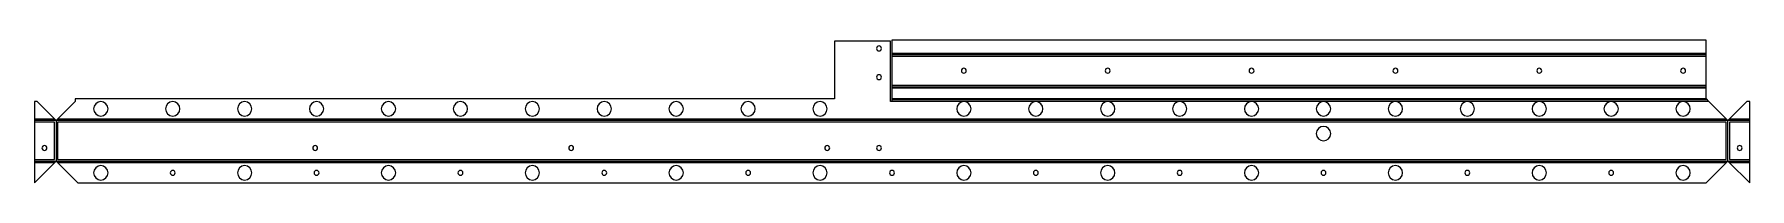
# Model space of a CAD drawing. Header units: millimetres. Extents: x -30 to 1162, y 0 to 99.
import ezdxf

# ---------------------------------------------------------------- set-up
doc = ezdxf.new("R2010")
doc.units = ezdxf.units.MM

msp = doc.modelspace()

# ---------------------------------------------------------------- linework, layer by layer
at = {"layer": 'BEND'}
for p, q in [((565.9, 89.2), (1131.9, 89.2)), ((565.9, 66.9), (1131.9, 66.9)), ((1132.9, 57.7), (565.9, 57.7)), ((-15.2, 43.4), (-30.3, 43.4)), ((-15.2, 43.7), (-15.2, 14.8)), ((1147.1, 43.4), (-15.2, 43.4)), ((1147.1, 14.8), (1147.1, 43.7)), ((1162.2, 43.4), (1147.1, 43.4)), ((-30.3, 15.1), (-15.2, 15.1)), ((-15.2, 15.1), (1147.1, 15.1)), ((1147.1, 15.1), (1162.2, 15.1))]:
    msp.add_line(p, q, dxfattribs=at)
at = {"layer": 'BEND_EXTENT'}
for p, q in [((565.9, 90.3), (1131.9, 90.3)), ((1131.9, 88), (565.9, 88)), ((565.9, 68), (1131.9, 68)), ((1131.9, 65.8), (565.9, 65.8)), ((565.9, 58.8), (1131.9, 58.8)), ((615.9, 56.5), (565.9, 56.5)), ((665.9, 56.5), (615.9, 56.5)), ((715.9, 56.5), (665.9, 56.5)), ((765.9, 56.5), (715.9, 56.5)), ((815.9, 56.5), (765.9, 56.5)), ((865.9, 56.5), (815.9, 56.5)), ((915.9, 56.5), (865.9, 56.5)), ((965.9, 56.5), (915.9, 56.5)), ((1015.9, 56.5), (965.9, 56.5)), ((1065.9, 56.5), (1015.9, 56.5)), ((1115.9, 56.5), (1065.9, 56.5)), ((1133.9, 56.5), (1115.9, 56.5)), ((-30.3, 44.5), (-16.4, 44.5)), ((-16.3, 42.3), (-30.3, 42.3)), ((-16.3, 16.3), (-16.3, 42.3)), ((-14, 44.5), (1145.9, 44.5)), ((1148.2, 42.3), (1148.2, 16.3)), ((1162.2, 42.3), (1148.2, 42.3)), ((1148.3, 44.5), (1162.2, 44.5)), ((-30.3, 16.3), (-16.3, 16.3)), ((-16.4, 14), (-30.3, 14)), ((1145.9, 14), (-14, 14)), ((1148.2, 16.3), (1162.2, 16.3)), ((1162.2, 14), (1148.3, 14))]:
    msp.add_line(p, q, dxfattribs=at)
msp.add_lwpolyline([(-14.1, 16.3), (1145.9, 16.3), (1145.9, 42.3), (-14.1, 42.3)], close=True, dxfattribs=at)
at = {"layer": 'INTERIOR_PROFILES', "extrusion": (0, 0, -1)}
for centre, radius in [((-556.9, 93.5), 1.7), ((-556.9, 73.5), 1.7), ((-615.9, 78), 1.7), ((-715.9, 78), 1.7), ((-815.9, 78), 1.7), ((-915.9, 78), 1.7), ((-1015.9, 78), 1.7), ((-1115.9, 78), 1.7), ((-15.9, 51.5), 5), ((-65.9, 51.5), 5), ((-115.9, 51.5), 5), ((-165.9, 51.5), 5), ((-215.9, 51.5), 5), ((-265.9, 51.5), 5), ((-315.9, 51.5), 5), ((-365.9, 51.5), 5), ((-415.9, 51.5), 5), ((-465.9, 51.5), 5), ((-515.9, 51.5), 5), ((-615.9, 51.5), 5), ((-665.9, 51.5), 5), ((-715.9, 51.5), 5), ((-765.9, 51.5), 5), ((-815.9, 51.5), 5), ((-865.9, 51.5), 5), ((-915.9, 51.5), 5), ((-965.9, 51.5), 5), ((-1015.9, 51.5), 5), ((-1065.9, 51.5), 5), ((-1115.9, 51.5), 5), ((-865.9, 34.3), 5), ((23.3, 24.3), 1.7), ((-164.9, 24.3), 1.7), ((-342.9, 24.3), 1.7), ((-520.9, 24.3), 1.7), ((-556.9, 24.3), 1.7), ((-1155.2, 24.3), 1.7), ((-15.9, 7), 5), ((-115.9, 7), 5), ((-215.9, 7), 5), ((-315.9, 7), 5), ((-415.9, 7), 5), ((-515.9, 7), 5), ((-615.9, 7), 5), ((-715.9, 7), 5), ((-815.9, 7), 5), ((-915.9, 7), 5), ((-1015.9, 7), 5), ((-1115.9, 7), 5), ((-65.9, 7), 1.7), ((-165.9, 7), 1.7), ((-265.9, 7), 1.7), ((-365.9, 7), 1.7), ((-465.9, 7), 1.7), ((-565.9, 7), 1.7), ((-665.9, 7), 1.7), ((-765.9, 7), 1.7), ((-865.9, 7), 1.7), ((-965.9, 7), 1.7), ((-1065.9, 7), 1.7)]:
    msp.add_circle(centre, radius, dxfattribs=at)
at = {"layer": 'OUTER_PROFILES'}
for p, q in [((525.9, 98.5), (525.9, 58.5)), ((564.9, 98.5), (525.9, 98.5)), ((564.9, 56.5), (564.9, 98.5)), ((1131.9, 99.3), (565.9, 99.3)), ((565.9, 99.3), (565.9, 56.5)), ((1131.9, 58.8), (1131.9, 99.3)), ((-28.3, 56.5), (-30.3, 56.5)), ((-30.3, 56.5), (-30.3, 0.1)), ((-15.9, 44), (-28.3, 56.5)), ((-2, 56.5), (-14.5, 44)), ((525.9, 58.5), (-2, 58.5)), ((-2, 58.5), (-2, 56.5)), ((565.9, 56.5), (564.9, 56.5)), ((1133.9, 56.5), (1131.9, 58.8)), ((1146.4, 44), (1133.9, 56.5)), ((1160.2, 56.5), (1147.8, 44)), ((1162.2, 56.5), (1160.2, 56.5)), ((1162.2, 0.1), (1162.2, 56.5)), ((-30.3, 0.1), (-15.9, 14.5)), ((-14.5, 14.5), (0, 0)), ((1131.9, 0), (1146.4, 14.5)), ((1147.8, 14.5), (1162.2, 0.1)), ((0, 0), (1131.9, 0))]:
    msp.add_line(p, q, dxfattribs=at)
for centre, start, end in [((-15.2, 44.7), 225, 315), ((1147.1, 44.7), 225, 315), ((-15.2, 13.8), 45, 135), ((1147.1, 13.8), 45, 135)]:
    msp.add_arc(centre, 1, start, end, dxfattribs=at)

doc.saveas('drawing.dxf')
